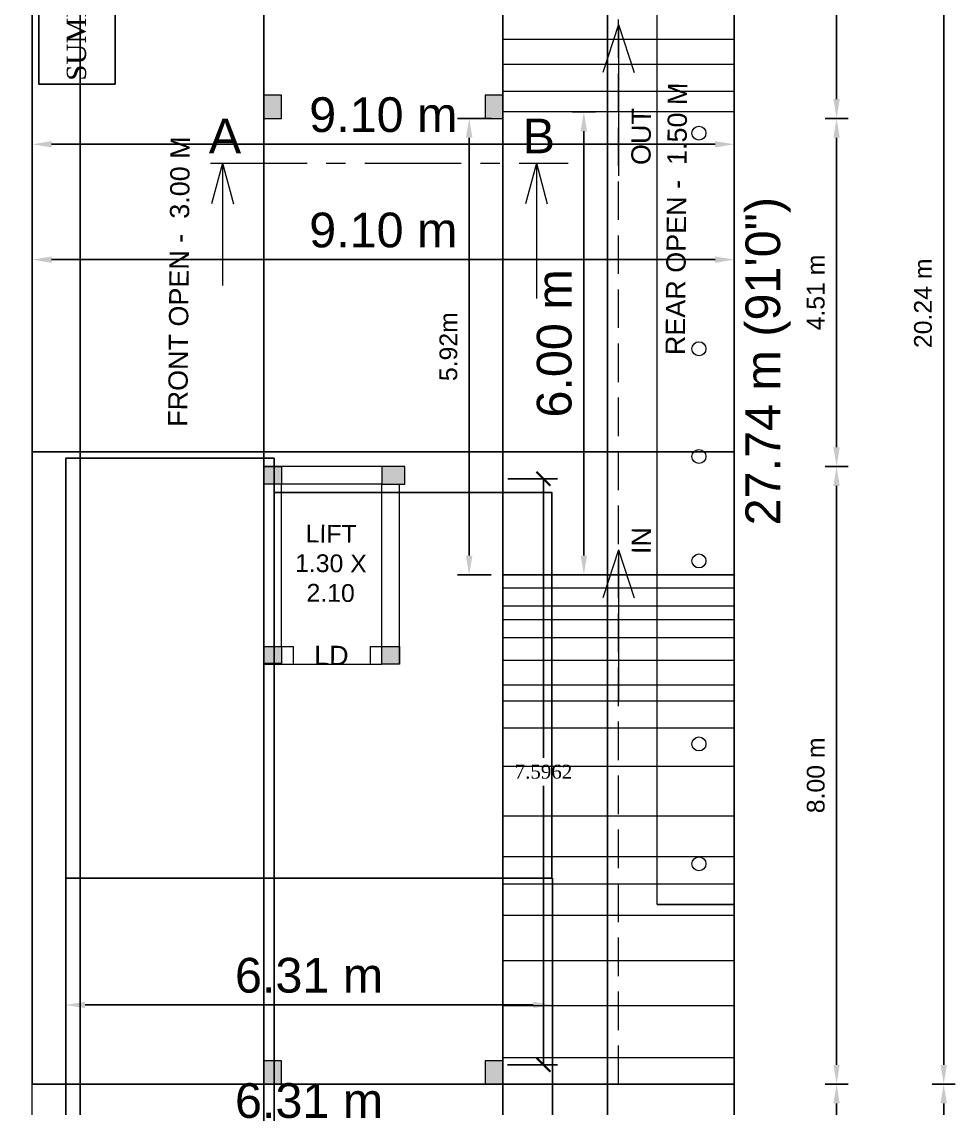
# Model space of a CAD drawing. Header units: metres. Extents: x -478 to 9074, y -2171 to 1762.
# Drawn here: x 8987.9 to 9000, y 51.4 to 65.48 of the extents above; entities that cross this region are included whole.
import ezdxf

# ---------------------------------------------------------------- set-up
doc = ezdxf.new("R2010")
doc.units = ezdxf.units.M
doc.header["$MEASUREMENT"] = 0
doc.linetypes.add('CABLIN', pattern=[0.35, 0.25, -0.1])
doc.linetypes.add('CENTER', pattern=[2, 1.25, -0.25, 0.25, -0.25])
for name, color, linetype in [('BLK_1_BASEMENT_-1_BLDG_FOOTPRINT', 1, 'Continuous'), ('BLK_1_FLR_-1_EXIT_WIDTH_DOOR', 7, 'Continuous'), ('BLK_1_LVL_-1_BSMNT_FRONT_SETBACK', 7, 'Continuous'), ('BLK_1_LVL_-1_BSMNT_REAR_SETBACK', 11, 'Continuous'), ('BLK_1_LVL_-1_BSMNT_SIDE_SETBACK2', 102, 'Continuous'), ('PER_AISLE_WIDTH', 7, 'Continuous'), ('PLOT_BOUNDARY', 70, 'Continuous'), ('RWH', 4, 'Continuous'), ('UG_SUMP', 194, 'Continuous')]:
    doc.layers.add(name, color=color, linetype=linetype)
for name, color, linetype, plot in [('BLK_1_FLR_-1_BLT_UP_AREA', 1, 'Continuous', False), ('BLK_1_FLR_-1_BLT_UP_AREA_DEDUCT', 1, 'Continuous', False), ('DA_PARKING', 1, 'Continuous', False), ('PARKING_SLOT', 30, 'Continuous', False)]:
    doc.layers.add(name, color=color, linetype=linetype, plot=plot)
for name, color, linetype, lineweight in [('BLK_1_FLR_-1_VEHICLE_RAMP_1', 1, 'Continuous', 0), ('BLK_1_FLR_-1_VEHICLE_RAMP_2', 1, 'Continuous', 0), ('DIST_EXIT', 7, 'Continuous', 0), ('DRIVE_WAY', 7, 'Continuous', 0)]:
    doc.layers.add(name, color=color, linetype=linetype, lineweight=lineweight)
doc.styles.add('S', font='swiss.ttf')
doc.styles.get("Standard").update_dxf_attribs({"font": 'times.ttf'})
doc.dimstyles.new('METRIC', dxfattribs={"dimtxt": 0.45, "dimasz": 0.25, "dimexe": 0.15, "dimexo": 0.15, "dimgap": 0.15, "dimtad": 1, "dimzin": 0, "dimdsep": 46, "dimtxsty": 'S', "dimcen": 0, "dimclrd": 1, "dimclre": 1, "dimclrt": 5, "dimadec": 0, "dimazin": 2, "dimtfac": 1, "dimtix": 1, "dimtofl": 0, "dimtmove": 1, "dimatfit": 0, "dimfxl": 0, "dimtolj": 1, "dimtzin": 0, "dimarcsym": 0})
doc.dimstyles.new('STANDARD$0', dxfattribs={"dimscale": 0, "dimtxt": 9, "dimasz": 2, "dimexe": 2, "dimexo": 1, "dimgap": 0.5, "dimtad": 1, "dimdec": 1, "dimzin": 0, "dimdsep": 46, "dimlunit": 4, "dimtxsty": 'Standard', "dimblk1": 'ARCHTICK', "dimblk2": 'ARCHTICK', "dimsah": 1, "dimcen": 0, "dimdle": 1.5, "dimclrd": 1, "dimclre": 1, "dimclrt": 4, "dimadec": 0, "dimazin": 0, "dimtfac": 0.3, "dimtdec": 1, "dimtix": 1, "dimtmove": 0, "dimatfit": 3, "dimldrblk": 'ARCHTICK', "dimfxl": 0, "dimfrac": 2, "dimtolj": 1, "dimtzin": 0, "dimarcsym": 0})

# ---------------------------------------------------------------- blocks, each defined once
blk = doc.blocks.new('*D123')
at = {"color": 0, "lineweight": -2}
for p, q in [((8995.038, 64.311), (8995.339, 64.311)), ((8995.189, 58.561), (8995.189, 64.061)), ((8995.038, 58.311), (8995.339, 58.311))]:
    blk.add_line(p, q, dxfattribs=at)
at = {"color": 0}
for points in [[(8995.147, 64.061), (8995.23, 64.061), (8995.189, 64.311)], [(8995.147, 58.561), (8995.23, 58.561), (8995.189, 58.311)]]:
    blk.add_solid(points, dxfattribs=at)
at = {"layer": 'Defpoints', "color": 0}
for p in [(8994.888, 64.311), (8995.189, 64.311), (8994.888, 58.311)]:
    blk.add_point(p, dxfattribs=at)
at = {"color": 7, "lineweight": 20, "insert": (8994.807, 61.311), "char_height": 0.45, "attachment_point": 5, "rotation": 90, "style": 'S'}
blk.add_mtext('\\A1;6.00 m', dxfattribs=at)
blk = doc.blocks.new('*D137')
at = {"lineweight": -2}
for p, q in [((8988.039, 43.49), (8988.039, 43.19)), ((8991.039, 43.49), (8991.039, 43.19)), ((8990.789, 43.34), (8988.289, 43.34))]:
    blk.add_line(p, q, dxfattribs=at)
for points in [[(8988.289, 43.382), (8988.289, 43.298), (8988.039, 43.34)], [(8990.789, 43.382), (8990.789, 43.298), (8991.039, 43.34)]]:
    blk.add_solid(points)
at = {"layer": 'Defpoints', "color": 0}
for p in [(8988.039, 52.159), (8991.039, 52.159), (8988.039, 43.34)]:
    blk.add_point(p, dxfattribs=at)
at = {"color": 0, "insert": (8989.539, 43.608), "char_height": 0.23, "attachment_point": 5, "style": 'S'}
blk.add_mtext('\\A1;3.00 m', dxfattribs=at)
blk = doc.blocks.new('*D138')
at = {"lineweight": -2}
for p, q in [((8991.039, 43.49), (8991.039, 43.19)), ((8994.139, 43.49), (8994.139, 43.19)), ((8991.289, 43.34), (8993.889, 43.34))]:
    blk.add_line(p, q, dxfattribs=at)
for points in [[(8991.289, 43.382), (8991.289, 43.298), (8991.039, 43.34)], [(8993.889, 43.382), (8993.889, 43.298), (8994.139, 43.34)]]:
    blk.add_solid(points)
at = {"layer": 'Defpoints', "color": 0}
for p in [(8991.039, 52.159), (8994.139, 52.159), (8994.139, 43.34)]:
    blk.add_point(p, dxfattribs=at)
at = {"color": 0, "insert": (8992.589, 43.608), "char_height": 0.23, "attachment_point": 5, "style": 'S'}
blk.add_mtext('\\A1;3.10 m', dxfattribs=at)
blk = doc.blocks.new('*D139')
at = {"lineweight": -2}
for p, q in [((8994.139, 43.49), (8994.139, 43.19)), ((8997.139, 43.49), (8997.139, 43.19)), ((8994.389, 43.34), (8996.889, 43.34))]:
    blk.add_line(p, q, dxfattribs=at)
for points in [[(8994.389, 43.382), (8994.389, 43.298), (8994.139, 43.34)], [(8996.889, 43.382), (8996.889, 43.298), (8997.139, 43.34)]]:
    blk.add_solid(points)
at = {"layer": 'Defpoints', "color": 0}
for p in [(8994.139, 52.159), (8997.139, 52.159), (8997.139, 43.34)]:
    blk.add_point(p, dxfattribs=at)
at = {"color": 0, "insert": (8995.639, 43.608), "char_height": 0.23, "attachment_point": 5, "style": 'S'}
blk.add_mtext('\\A1;3.00 m', dxfattribs=at)
blk = doc.blocks.new('*D140')
at = {"lineweight": -2}
for p, q in [((8984.187, 51.711), (8983.887, 51.711)), ((8984.037, 47.461), (8984.037, 51.461)), ((8984.187, 47.211), (8983.887, 47.211))]:
    blk.add_line(p, q, dxfattribs=at)
for points in [[(8983.996, 51.461), (8984.079, 51.461), (8984.037, 51.711)], [(8983.996, 47.461), (8984.079, 47.461), (8984.037, 47.211)]]:
    blk.add_solid(points)
at = {"layer": 'Defpoints', "color": 0}
for p in [(8984.037, 51.711), (8991.797, 51.711), (8991.797, 47.211)]:
    blk.add_point(p, dxfattribs=at)
at = {"color": 0, "insert": (8983.769, 49.461), "char_height": 0.23, "attachment_point": 5, "rotation": 90, "style": 'S'}
blk.add_mtext('\\A1;4.50 m', dxfattribs=at)
blk = doc.blocks.new('*D141')
at = {"lineweight": -2}
for p, q in [((8984.187, 57.155), (8983.887, 57.155)), ((8984.037, 51.961), (8984.037, 56.905)), ((8984.187, 51.711), (8983.887, 51.711))]:
    blk.add_line(p, q, dxfattribs=at)
for points in [[(8983.996, 56.905), (8984.079, 56.905), (8984.037, 57.155)], [(8983.996, 51.961), (8984.079, 51.961), (8984.037, 51.711)]]:
    blk.add_solid(points)
at = {"layer": 'Defpoints', "color": 0}
for p in [(8984.037, 57.155), (8991.797, 57.155), (8991.797, 51.711)]:
    blk.add_point(p, dxfattribs=at)
at = {"color": 0, "insert": (8983.769, 54.433), "char_height": 0.23, "attachment_point": 5, "rotation": 90, "style": 'S'}
blk.add_mtext('\\A1;5.44 m', dxfattribs=at)
blk = doc.blocks.new('*D142')
at = {"lineweight": -2}
for p, q in [((8984.037, 57.635), (8984.037, 57.885)), ((8984.187, 57.385), (8983.887, 57.385)), ((8984.187, 57.155), (8983.887, 57.155)), ((8984.037, 56.905), (8984.037, 56.655))]:
    blk.add_line(p, q, dxfattribs=at)
for points in [[(8983.996, 57.635), (8984.079, 57.635), (8984.037, 57.385)], [(8983.996, 56.905), (8984.079, 56.905), (8984.037, 57.155)]]:
    blk.add_solid(points)
at = {"layer": 'Defpoints', "color": 0}
for p in [(8984.037, 57.385), (8991.374, 57.385), (8991.797, 57.155)]:
    blk.add_point(p, dxfattribs=at)
at = {"color": 0, "insert": (8984.398, 57.27), "char_height": 0.23, "attachment_point": 5, "rotation": 90, "style": 'S'}
blk.add_mtext('\\A1;0.23 m', dxfattribs=at)
blk = doc.blocks.new('*D143')
at = {"lineweight": -2}
for p, q in [((8984.187, 59.485), (8983.887, 59.485)), ((8984.037, 57.635), (8984.037, 59.235)), ((8984.187, 57.385), (8983.887, 57.385))]:
    blk.add_line(p, q, dxfattribs=at)
for points in [[(8983.996, 59.235), (8984.079, 59.235), (8984.037, 59.485)], [(8983.996, 57.635), (8984.079, 57.635), (8984.037, 57.385)]]:
    blk.add_solid(points)
at = {"layer": 'Defpoints', "color": 0}
for p in [(8984.037, 59.485), (8991.797, 59.485), (8991.374, 57.385)]:
    blk.add_point(p, dxfattribs=at)
at = {"color": 0, "insert": (8983.769, 58.435), "char_height": 0.23, "attachment_point": 5, "rotation": 90, "style": 'S'}
blk.add_mtext('\\A1;2.10 m', dxfattribs=at)
blk = doc.blocks.new('*D144')
at = {"lineweight": -2}
for p, q in [((8984.037, 59.965), (8984.037, 60.215)), ((8984.187, 59.715), (8983.887, 59.715)), ((8984.187, 59.485), (8983.887, 59.485)), ((8984.037, 59.235), (8984.037, 58.985))]:
    blk.add_line(p, q, dxfattribs=at)
for points in [[(8983.996, 59.965), (8984.079, 59.965), (8984.037, 59.715)], [(8983.996, 59.235), (8984.079, 59.235), (8984.037, 59.485)]]:
    blk.add_solid(points)
at = {"layer": 'Defpoints', "color": 0}
for p in [(8984.037, 59.715), (8991.797, 59.715), (8991.797, 59.485)]:
    blk.add_point(p, dxfattribs=at)
at = {"color": 0, "insert": (8984.398, 59.6), "char_height": 0.23, "attachment_point": 5, "rotation": 90, "style": 'S'}
blk.add_mtext('\\A1;0.23 m', dxfattribs=at)
blk = doc.blocks.new('*D145')
at = {"lineweight": -2}
for p, q in [((8984.187, 64.227), (8983.887, 64.227)), ((8984.037, 59.965), (8984.037, 63.977)), ((8984.187, 59.715), (8983.887, 59.715))]:
    blk.add_line(p, q, dxfattribs=at)
for points in [[(8983.996, 63.977), (8984.079, 63.977), (8984.037, 64.227)], [(8983.996, 59.965), (8984.079, 59.965), (8984.037, 59.715)]]:
    blk.add_solid(points)
at = {"layer": 'Defpoints', "color": 0}
for p in [(8984.037, 64.227), (8991.797, 64.227), (8991.797, 59.715)]:
    blk.add_point(p, dxfattribs=at)
at = {"color": 0, "insert": (8983.769, 61.971), "char_height": 0.23, "attachment_point": 5, "rotation": 90, "style": 'S'}
blk.add_mtext('\\A1;4.51 m', dxfattribs=at)
blk = doc.blocks.new('*D146')
at = {"lineweight": -2}
for p, q in [((8984.187, 71.951), (8983.887, 71.951)), ((8984.037, 64.477), (8984.037, 71.701)), ((8984.187, 64.227), (8983.887, 64.227))]:
    blk.add_line(p, q, dxfattribs=at)
for points in [[(8983.996, 71.701), (8984.079, 71.701), (8984.037, 71.951)], [(8983.996, 64.477), (8984.079, 64.477), (8984.037, 64.227)]]:
    blk.add_solid(points)
at = {"layer": 'Defpoints', "color": 0}
for p in [(8984.037, 71.951), (8991.567, 71.951), (8991.797, 64.227)]:
    blk.add_point(p, dxfattribs=at)
at = {"color": 0, "insert": (8983.772, 68.089), "char_height": 0.23, "attachment_point": 5, "rotation": 90, "style": 'S'}
blk.add_mtext('\\A1;7.72 m', dxfattribs=at)
blk = doc.blocks.new('*D151')
at = {"lineweight": -2}
for p, q in [((8981.881, 51.711), (8981.581, 51.711)), ((8981.731, 47.461), (8981.731, 51.461)), ((8981.881, 47.211), (8981.581, 47.211))]:
    blk.add_line(p, q, dxfattribs=at)
for points in [[(8981.689, 51.461), (8981.773, 51.461), (8981.731, 51.711)], [(8981.689, 47.461), (8981.773, 47.461), (8981.731, 47.211)]]:
    blk.add_solid(points)
at = {"layer": 'Defpoints', "color": 0}
for p in [(8981.731, 51.711), (8991.976, 51.711), (8991.976, 47.211)]:
    blk.add_point(p, dxfattribs=at)
at = {"color": 0, "insert": (8981.463, 49.461), "char_height": 0.23, "attachment_point": 5, "rotation": 90, "style": 'S'}
blk.add_mtext('\\A1;4.50 m', dxfattribs=at)
blk = doc.blocks.new('*D152')
at = {"lineweight": -2}
for p, q in [((8981.881, 71.951), (8981.581, 71.951)), ((8981.731, 51.961), (8981.731, 71.701)), ((8981.881, 51.711), (8981.581, 51.711))]:
    blk.add_line(p, q, dxfattribs=at)
for points in [[(8981.689, 71.701), (8981.773, 71.701), (8981.731, 71.951)], [(8981.689, 51.961), (8981.773, 51.961), (8981.731, 51.711)]]:
    blk.add_solid(points)
at = {"layer": 'Defpoints', "color": 0}
for p in [(8981.731, 71.951), (8991.797, 71.951), (8991.976, 51.711)]:
    blk.add_point(p, dxfattribs=at)
at = {"color": 0, "insert": (8981.463, 61.831), "char_height": 0.23, "attachment_point": 5, "rotation": 90, "style": 'S'}
blk.add_mtext('\\A1;20.24 m', dxfattribs=at)
blk = doc.blocks.new('*D161')
at = {"lineweight": -2}
for p, q in [((8998.315, 71.951), (8998.615, 71.951)), ((8998.465, 71.701), (8998.465, 64.477)), ((8998.315, 64.227), (8998.615, 64.227))]:
    blk.add_line(p, q, dxfattribs=at)
for points in [[(8998.423, 71.701), (8998.506, 71.701), (8998.465, 71.951)], [(8998.423, 64.477), (8998.506, 64.477), (8998.465, 64.227)]]:
    blk.add_solid(points)
at = {"layer": 'Defpoints', "color": 0}
for p in [(8993.636, 71.951), (8993.668, 64.227), (8998.465, 64.227)]:
    blk.add_point(p, dxfattribs=at)
at = {"color": 0, "insert": (8998.199, 68.089), "char_height": 0.23, "attachment_point": 5, "rotation": 90, "style": 'S'}
blk.add_mtext('\\A1;7.72 m', dxfattribs=at)
blk = doc.blocks.new('*D162')
at = {"lineweight": -2}
for p, q in [((8998.315, 64.227), (8998.615, 64.227)), ((8998.465, 63.977), (8998.465, 59.965)), ((8998.315, 59.715), (8998.615, 59.715))]:
    blk.add_line(p, q, dxfattribs=at)
for points in [[(8998.423, 63.977), (8998.506, 63.977), (8998.465, 64.227)], [(8998.423, 59.965), (8998.506, 59.965), (8998.465, 59.715)]]:
    blk.add_solid(points)
at = {"layer": 'Defpoints', "color": 0}
for p in [(8993.668, 64.227), (8992.036, 59.715), (8998.465, 59.715)]:
    blk.add_point(p, dxfattribs=at)
at = {"color": 0, "insert": (8998.196, 61.971), "char_height": 0.23, "attachment_point": 5, "rotation": 90, "style": 'S'}
blk.add_mtext('\\A1;4.51 m', dxfattribs=at)
blk = doc.blocks.new('*D163')
at = {"lineweight": -2}
for p, q in [((8998.315, 59.715), (8998.615, 59.715)), ((8998.465, 59.465), (8998.465, 51.961)), ((8998.315, 51.711), (8998.615, 51.711))]:
    blk.add_line(p, q, dxfattribs=at)
for points in [[(8998.423, 59.465), (8998.506, 59.465), (8998.465, 59.715)], [(8998.423, 51.961), (8998.506, 51.961), (8998.465, 51.711)]]:
    blk.add_solid(points)
at = {"layer": 'Defpoints', "color": 0}
for p in [(8992.036, 59.715), (8993.668, 51.711), (8998.465, 51.711)]:
    blk.add_point(p, dxfattribs=at)
at = {"color": 0, "insert": (8998.196, 55.713), "char_height": 0.23, "attachment_point": 5, "rotation": 90, "style": 'S'}
blk.add_mtext('\\A1;8.00 m', dxfattribs=at)
blk = doc.blocks.new('*D164')
at = {"lineweight": -2}
for p, q in [((8998.315, 51.711), (8998.615, 51.711)), ((8998.465, 51.461), (8998.465, 47.461)), ((8998.315, 47.211), (8998.615, 47.211))]:
    blk.add_line(p, q, dxfattribs=at)
for points in [[(8998.423, 51.461), (8998.506, 51.461), (8998.465, 51.711)], [(8998.423, 47.461), (8998.506, 47.461), (8998.465, 47.211)]]:
    blk.add_solid(points)
at = {"layer": 'Defpoints', "color": 0}
for p in [(8993.668, 51.711), (8993.494, 47.211), (8998.465, 47.211)]:
    blk.add_point(p, dxfattribs=at)
at = {"color": 0, "insert": (8998.196, 49.461), "char_height": 0.23, "attachment_point": 5, "rotation": 90, "style": 'S'}
blk.add_mtext('\\A1;4.50 m', dxfattribs=at)
blk = doc.blocks.new('*D165')
at = {"lineweight": -2}
for p, q in [((8999.704, 51.711), (9000.004, 51.711)), ((8999.854, 47.461), (8999.854, 51.461)), ((8999.704, 47.211), (9000.004, 47.211))]:
    blk.add_line(p, q, dxfattribs=at)
for points in [[(8999.812, 51.461), (8999.895, 51.461), (8999.854, 51.711)], [(8999.812, 47.461), (8999.895, 47.461), (8999.854, 47.211)]]:
    blk.add_solid(points)
at = {"layer": 'Defpoints', "color": 0}
for p in [(8993.206, 51.711), (8999.854, 51.711), (8993.206, 47.211)]:
    blk.add_point(p, dxfattribs=at)
at = {"color": 0, "insert": (8999.586, 49.461), "char_height": 0.23, "attachment_point": 5, "rotation": 90, "style": 'S'}
blk.add_mtext('\\A1;4.50 m', dxfattribs=at)
blk = doc.blocks.new('*D166')
at = {"lineweight": -2}
for p, q in [((8999.704, 71.951), (9000.004, 71.951)), ((8999.854, 51.961), (8999.854, 71.701)), ((8999.704, 51.711), (9000.004, 51.711))]:
    blk.add_line(p, q, dxfattribs=at)
for points in [[(8999.812, 71.701), (8999.895, 71.701), (8999.854, 71.951)], [(8999.812, 51.961), (8999.895, 51.961), (8999.854, 51.711)]]:
    blk.add_solid(points)
at = {"layer": 'Defpoints', "color": 0}
for p in [(8993.783, 71.951), (8999.854, 71.951), (8993.206, 51.711)]:
    blk.add_point(p, dxfattribs=at)
at = {"color": 0, "insert": (8999.586, 61.831), "char_height": 0.23, "attachment_point": 5, "rotation": 90, "style": 'S'}
blk.add_mtext('\\A1;20.24 m', dxfattribs=at)
blk = doc.blocks.new('*D1472')
at = {"layer": 'BLK_1_FLR_-1_EXIT_WIDTH_DOOR', "color": 0, "lineweight": -2}
for p, q in [((8993.989, 64.227), (8993.552, 64.227)), ((8993.702, 58.561), (8993.702, 63.977)), ((8993.989, 58.311), (8993.552, 58.311))]:
    blk.add_line(p, q, dxfattribs=at)
at = {"layer": 'BLK_1_FLR_-1_EXIT_WIDTH_DOOR', "color": 0}
for points in [[(8993.66, 63.977), (8993.744, 63.977), (8993.702, 64.227)], [(8993.66, 58.561), (8993.744, 58.561), (8993.702, 58.311)]]:
    blk.add_solid(points, dxfattribs=at)
at = {"layer": 'Defpoints', "color": 0}
for p in [(8993.702, 64.227), (8994.139, 64.227), (8994.139, 58.311)]:
    blk.add_point(p, dxfattribs=at)
at = {"layer": 'BLK_1_FLR_-1_EXIT_WIDTH_DOOR', "color": 7, "insert": (8993.434, 61.269), "char_height": 0.23, "attachment_point": 5, "rotation": 90, "style": 'S'}
blk.add_mtext('\\A1;5.92m', dxfattribs=at)
blk = doc.blocks.new('_ArchTick')
at = {"color": 0, "linetype": 'ByBlock', "const_width": 0.15}
blk.add_lwpolyline([(-0.5, -0.5), (0.5, 0.5)], dxfattribs=at)
blk = doc.blocks.new('*D2025')
at = {"layer": 'Defpoints', "color": 0}
for p in [(8994.139, 59.557), (8994.139, 51.961), (8994.665, 51.961)]:
    blk.add_point(p, dxfattribs=at)
at = {"layer": 'DIST_EXIT', "color": 0, "lineweight": -2}
for p, q in [((8994.202, 59.557), (8994.845, 59.557)), ((8994.665, 59.557), (8994.665, 55.94)), ((8994.665, 51.961), (8994.665, 55.577)), ((8994.201, 51.961), (8994.845, 51.961))]:
    blk.add_line(p, q, dxfattribs=at)
at = {"layer": 'DIST_EXIT', "color": 0, "lineweight": -2, "xscale": 0.18, "yscale": 0.18, "zscale": 0.18}
for p, rotation in [((8994.665, 59.557), 90), ((8994.665, 51.961), 270)]:
    blk.add_blockref('_ArchTick', p, dxfattribs=dict(at, rotation=rotation))
at = {"layer": 'DIST_EXIT', "color": 0, "insert": (8994.665, 55.759), "char_height": 0.18, "attachment_point": 5}
blk.add_mtext('\\A1;7.5962', dxfattribs=at)
blk = doc.blocks.new('*D2048')
at = {"layer": 'Defpoints', "color": 0}
for p in [(8988.039, 63.881), (8997.139, 63.892), (8997.139, 63.881)]:
    blk.add_point(p, dxfattribs=at)
at = {"layer": 'DRIVE_WAY', "color": 1, "lineweight": -2}
for p, q in [((8988.039, 63.892), (8988.039, 64.042)), ((8997.139, 63.892), (8997.139, 64.042)), ((8988.289, 63.892), (8996.889, 63.892))]:
    blk.add_line(p, q, dxfattribs=at)
at = {"layer": 'DRIVE_WAY', "color": 1}
for points in [[(8988.289, 63.934), (8988.289, 63.85), (8988.039, 63.892)], [(8996.889, 63.934), (8996.889, 63.85), (8997.139, 63.892)]]:
    blk.add_solid(points, dxfattribs=at)
at = {"layer": 'DRIVE_WAY', "color": 5, "insert": (8992.589, 64.273), "char_height": 0.45, "attachment_point": 5, "style": 'S'}
blk.add_mtext('\\A1;9.10 m', dxfattribs=at)
blk = doc.blocks.new('*D2050')
at = {"layer": 'Defpoints', "color": 0}
for p in [(8988.039, 62.385), (8997.139, 62.397), (8997.139, 62.397)]:
    blk.add_point(p, dxfattribs=at)
at = {"layer": 'PER_AISLE_WIDTH', "color": 1, "lineweight": -2}
for p, q in [((8988.039, 62.397), (8988.039, 62.547)), ((8997.139, 62.397), (8997.139, 62.547)), ((8988.289, 62.397), (8996.889, 62.397))]:
    blk.add_line(p, q, dxfattribs=at)
at = {"layer": 'PER_AISLE_WIDTH', "color": 1}
for points in [[(8988.289, 62.438), (8988.289, 62.355), (8988.039, 62.397)], [(8996.889, 62.438), (8996.889, 62.355), (8997.139, 62.397)]]:
    blk.add_solid(points, dxfattribs=at)
at = {"layer": 'PER_AISLE_WIDTH', "color": 5, "insert": (8992.589, 62.778), "char_height": 0.45, "attachment_point": 5, "style": 'S'}
blk.add_mtext('\\A1;9.10 m', dxfattribs=at)
blk = doc.blocks.new('*D2055')
at = {"layer": 'Defpoints', "color": 0}
for p in [(8988.472, 52.917), (8994.782, 52.917), (8994.782, 52.737)]:
    blk.add_point(p, dxfattribs=at)
at = {"layer": 'DRIVE_WAY', "color": 1, "lineweight": -2}
for p, q in [((8988.472, 52.767), (8988.472, 52.587)), ((8988.722, 52.737), (8994.532, 52.737)), ((8994.782, 52.767), (8994.782, 52.587))]:
    blk.add_line(p, q, dxfattribs=at)
at = {"layer": 'DRIVE_WAY', "color": 1}
for points in [[(8988.722, 52.779), (8988.722, 52.696), (8988.472, 52.737)], [(8994.532, 52.779), (8994.532, 52.696), (8994.782, 52.737)]]:
    blk.add_solid(points, dxfattribs=at)
at = {"layer": 'DRIVE_WAY', "color": 5, "insert": (8991.627, 53.119), "char_height": 0.45, "attachment_point": 5, "style": 'S'}
blk.add_mtext('\\A1;6.31 m', dxfattribs=at)
blk = doc.blocks.new('*D2056')
at = {"layer": 'Defpoints', "color": 0}
for p in [(8988.472, 51.179), (8994.782, 51.179), (8994.782, 51.113)]:
    blk.add_point(p, dxfattribs=at)
at = {"layer": 'PER_AISLE_WIDTH', "color": 1, "lineweight": -2}
for p, q in [((8988.472, 51.113), (8988.472, 50.963)), ((8988.722, 51.113), (8994.532, 51.113)), ((8994.782, 51.113), (8994.782, 50.963))]:
    blk.add_line(p, q, dxfattribs=at)
at = {"layer": 'PER_AISLE_WIDTH', "color": 1}
for points in [[(8988.722, 51.155), (8988.722, 51.072), (8988.472, 51.113)], [(8994.532, 51.155), (8994.532, 51.072), (8994.782, 51.113)]]:
    blk.add_solid(points, dxfattribs=at)
at = {"layer": 'PER_AISLE_WIDTH', "color": 5, "insert": (8991.627, 51.495), "char_height": 0.45, "attachment_point": 5, "style": 'S'}
blk.add_mtext('\\A1;6.31 m', dxfattribs=at)

msp = doc.modelspace()

# ---------------------------------------------------------------- hatches: boundary and pattern name
at = {"lineweight": 20}
h = msp.add_hatch(color=256, dxfattribs=at)
h.dxf.hatch_style = 1
h.paths.add_polyline_path([(8991.03888, 64.22739), (8991.26888, 64.22739), (8991.26888, 64.52739), (8991.03888, 64.52739)])
h = msp.add_hatch(color=256, dxfattribs=at)
h.dxf.hatch_style = 1
h.paths.add_polyline_path([(8993.90888, 64.22739), (8994.13888, 64.22739), (8994.13888, 64.52739), (8993.90888, 64.52739)])
h = msp.add_hatch(color=256, dxfattribs=at)
h.dxf.hatch_style = 1
h.paths.add_polyline_path([(8991.26888, 59.48481), (8991.26888, 59.71481), (8991.03888, 59.71481), (8991.03888, 59.48481)])
h = msp.add_hatch(color=256, dxfattribs=at)
h.dxf.hatch_style = 1
h.paths.add_polyline_path([(8992.56888, 59.71481), (8992.56888, 59.48481), (8992.86888, 59.48481), (8992.86888, 59.71481)])
h = msp.add_hatch(color=256, dxfattribs=at)
h.dxf.hatch_style = 1
h.paths.add_polyline_path([(8991.26888, 57.15481), (8991.26888, 57.38481), (8991.03888, 57.38481), (8991.03888, 57.15481)])
h = msp.add_hatch(color=256, dxfattribs=at)
h.dxf.hatch_style = 1
h.paths.add_polyline_path([(8992.79888, 57.15481), (8992.79888, 57.38481), (8992.56888, 57.38481), (8992.56888, 57.15481)])
h = msp.add_hatch(color=256, dxfattribs=at)
h.dxf.hatch_style = 1
h.paths.add_polyline_path([(8991.03888, 51.71098), (8991.26888, 51.71098), (8991.26888, 52.01098), (8991.03888, 52.01098)])
h = msp.add_hatch(color=256, dxfattribs=at)
h.dxf.hatch_style = 1
h.paths.add_polyline_path([(8991.03888, 51.71098), (8991.26888, 51.71098), (8991.26888, 52.01098), (8991.03888, 52.01098)])
h = msp.add_hatch(color=256, dxfattribs=at)
h.dxf.hatch_style = 1
h.paths.add_polyline_path([(8993.90888, 51.71098), (8994.13888, 51.71098), (8994.13888, 52.01098), (8993.90888, 52.01098)])
h = msp.add_hatch(color=256, dxfattribs=at)
h.dxf.hatch_style = 1
h.paths.add_polyline_path([(8993.90888, 51.71098), (8994.13888, 51.71098), (8994.13888, 52.01098), (8993.90888, 52.01098)])

# ---------------------------------------------------------------- linework, layer by layer
for p, q in [((8988.03888, 48.71098), (8988.03888, 74.95098)), ((8997.13888, 47.21098), (8997.13888, 74.95098)), ((8994.13888, 47.21098), (8994.13888, 71.95098)), ((8995.63888, 65.44622), (8995.4369, 64.82326)), ((8995.63888, 65.44622), (8995.63888, 63.48479)), ((8995.63888, 65.44622), (8995.84086, 64.82326)), ((8997.13888, 65.25029), (8994.13888, 65.25029)), ((8997.13888, 64.92741), (8994.13888, 64.92741)), ((8997.13888, 64.57518), (8994.13888, 64.57518)), ((8997.13888, 64.31098), (8994.13888, 64.31098)), ((8990.50488, 63.64859), (8990.36316, 63.12139)), ((8990.50488, 63.64859), (8990.50488, 62.05959)), ((8990.50488, 63.64859), (8990.64661, 63.12139)), ((8994.57332, 63.64859), (8994.4316, 63.12139)), ((8994.57332, 63.64859), (8994.57332, 61.89286)), ((8994.57332, 63.64859), (8994.71504, 63.12139)), ((8992.56888, 59.71481), (8991.03888, 59.71481)), ((8991.03888, 57.15481), (8991.03888, 59.48481)), ((8992.56888, 59.48481), (8991.03888, 59.48481)), ((8991.26888, 57.38481), (8991.26888, 59.48481)), ((8992.56888, 57.38481), (8992.56888, 59.48481)), ((8992.79888, 57.15481), (8992.79888, 59.48481)), ((8995.63888, 58.63684), (8995.4369, 58.01388)), ((8995.63888, 58.63684), (8995.63888, 56.67541)), ((8995.63888, 58.63684), (8995.84086, 58.01388)), ((8997.13888, 58.31098), (8994.13888, 58.31098)), ((8997.13888, 58.13885), (8994.13888, 58.13885)), ((8997.13888, 57.90469), (8994.13888, 57.90469)), ((8997.13888, 57.72911), (8994.13888, 57.72911)), ((8997.13888, 57.49495), (8994.13888, 57.49495)), ((8991.26888, 57.38481), (8991.41888, 57.38481)), ((8991.41888, 57.38481), (8991.41888, 57.15481)), ((8992.41888, 57.38481), (8992.56888, 57.38481)), ((8992.41888, 57.38481), (8992.41888, 57.15481)), ((8997.13888, 57.20226), (8994.13888, 57.20226)), ((8991.26888, 57.16098), (8991.03888, 57.16098)), ((8991.03888, 57.15481), (8992.56888, 57.15481)), ((8997.13888, 56.88034), (8994.13888, 56.88034)), ((8997.13888, 56.67541), (8994.13888, 56.67541)), ((8997.13888, 56.3242), (8994.13888, 56.3242)), ((8997.13888, 55.82664), (8994.13888, 55.82664)), ((8997.13888, 55.18274), (8994.13888, 55.18274)), ((8997.13888, 54.6559), (8994.13888, 54.6559)), ((8997.13888, 54.30468), (8994.13888, 54.30468)), ((8996.13888, 54.03931), (8997.13888, 54.03931)), ((8997.13888, 53.89495), (8994.13888, 53.89495)), ((8997.13888, 53.30957), (8994.13888, 53.30957)), ((8997.13888, 52.7242), (8994.13888, 52.7242)), ((8997.13888, 52.05101), (8994.13888, 52.05101))]:
    msp.add_line(p, q, dxfattribs=at)
at = {"linetype": 'CABLIN', "lineweight": 20, "ltscale": 2}
for p, q in [((8991.03888, 51.71098), (8991.03888, 73.45098)), ((8995.63888, 51.71098), (8995.63888, 73.45098)), ((8995.63888, 51.71098), (8991.03888, 51.71098))]:
    msp.add_line(p, q, dxfattribs=at)
at = {"linetype": 'CENTER', "lineweight": 20}
msp.add_line((8990.34977, 63.64859), (8994.98535, 63.64859), dxfattribs=at)
msp.add_line((8991.17247, 54.37948), (8991.17247, 50.19661))
at = {"lineweight": 20}
for points in [[(8991.03888, 64.22739), (8991.26888, 64.22739), (8991.26888, 64.52739), (8991.03888, 64.52739)], [(8993.90888, 64.22739), (8994.13888, 64.22739), (8994.13888, 64.52739), (8993.90888, 64.52739)], [(8991.26888, 59.71481), (8991.26888, 59.48481), (8991.03888, 59.48481), (8991.03888, 59.71481)], [(8992.56888, 59.71481), (8992.56888, 59.48481), (8992.86888, 59.48481), (8992.86888, 59.71481)], [(8991.26888, 57.38481), (8991.26888, 57.15481), (8991.03888, 57.15481), (8991.03888, 57.38481)], [(8992.79888, 57.38481), (8992.79888, 57.15481), (8992.56888, 57.15481), (8992.56888, 57.38481)], [(8991.03888, 51.71098), (8991.26888, 51.71098), (8991.26888, 52.01098), (8991.03888, 52.01098)], [(8991.03888, 51.71098), (8991.26888, 51.71098), (8991.26888, 52.01098), (8991.03888, 52.01098)], [(8993.90888, 51.71098), (8994.13888, 51.71098), (8994.13888, 52.01098), (8993.90888, 52.01098)], [(8993.90888, 51.71098), (8994.13888, 51.71098), (8994.13888, 52.01098), (8993.90888, 52.01098)]]:
    msp.add_lwpolyline(points, close=True, dxfattribs=at)
for centre in [(8996.68128, 64.03603), (8996.68128, 61.24209), (8996.68128, 59.84473), (8996.68128, 58.49177), (8996.68128, 56.11958), (8996.68128, 54.5654)]:
    msp.add_circle(centre, 0.09059, dxfattribs=at)
at = {"layer": 'BLK_1_BASEMENT_-1_BLDG_FOOTPRINT', "lineweight": -2}
msp.add_lwpolyline([(8991.03888, 71.95098), (8994.13888, 71.95098), (8994.13888, 68.51277), (8994.13888, 68.51277), (8994.13888, 51.71098), (8991.03888, 51.71098)], close=True, dxfattribs=at)
at = {"layer": 'BLK_1_FLR_-1_BLT_UP_AREA', "color": 20}
msp.add_lwpolyline([(8991.03888, 71.95098), (8991.03888, 74.95098), (8997.13888, 74.95098), (8997.13888, 47.21098), (8994.13888, 47.21098), (8994.13888, 51.71098), (8991.03888, 51.71098), (8991.03888, 71.95098)], dxfattribs=at)
msp.add_lwpolyline([(8991.03888, 71.95098), (8994.13888, 71.95098), (8994.13888, 68.51277), (8994.13888, 51.71098), (8991.03888, 51.71098)], close=True, dxfattribs=at)
at = {"layer": 'BLK_1_FLR_-1_BLT_UP_AREA_DEDUCT', "color": 20}
msp.add_lwpolyline([(8988.66118, 73.77181), (8994.13888, 73.77181), (8995.49426, 68.51277), (8995.49426, 50.53001), (8988.66118, 50.53001)], close=True, dxfattribs=at)
at = {"layer": 'BLK_1_FLR_-1_VEHICLE_RAMP_1'}
msp.add_lwpolyline([(8991.03888, 71.95098), (8991.03888, 74.95098), (8997.13888, 74.95098), (8997.13888, 64.31098), (8994.13888, 64.31098), (8994.13888, 71.95098), (8991.03888, 71.95098)], dxfattribs=at)
at = {"layer": 'BLK_1_FLR_-1_VEHICLE_RAMP_2'}
msp.add_lwpolyline([(8994.13888, 47.21098), (8994.13888, 58.31098), (8997.13888, 58.31098), (8997.13888, 47.21098), (8994.13888, 47.21098)], dxfattribs=at)
at = {"layer": 'BLK_1_LVL_-1_BSMNT_FRONT_SETBACK', "color": 2}
msp.add_lwpolyline([(8991.03888, 71.95098), (8988.0389, 71.95098), (8988.03888, 51.71098), (8989.53888, 51.71098), (8991.03888, 51.71098), (8991.03888, 71.95098)], close=True, dxfattribs=at)
at = {"layer": 'BLK_1_LVL_-1_BSMNT_REAR_SETBACK'}
msp.add_lwpolyline([(8994.13888, 71.95098), (8997.13888, 71.95098), (8997.13888, 51.71098), (8994.13888, 51.71098)], close=True, dxfattribs=at)
at = {"layer": 'BLK_1_LVL_-1_BSMNT_SIDE_SETBACK2'}
msp.add_lwpolyline([(8991.03888, 51.71098), (8994.13888, 51.71098), (8994.13888, 47.21098), (8991.03888, 47.21098)], close=True, dxfattribs=at)
at = {"layer": 'DA_PARKING', "linetype": 'Continuous'}
msp.add_lwpolyline([(8991.17247, 54.37948), (8994.77247, 54.37948), (8994.77247, 59.37948), (8991.17247, 59.37948)], close=True, dxfattribs=at)
at = {"layer": 'DRIVE_WAY'}
for points in [[(8988.0389, 66.21532), (8997.13888, 66.21532), (8997.13888, 59.90421), (8988.0389, 59.90421)], [(8988.47247, 54.37948), (8994.78165, 54.37948), (8994.78165, 48.34386), (8988.47247, 48.34386)]]:
    msp.add_lwpolyline(points, close=True, dxfattribs=at)
at = {"layer": 'PARKING_SLOT', "color": 30, "linetype": 'Continuous'}
msp.add_lwpolyline([(8988.47247, 59.82364), (8991.17247, 59.82364), (8991.17247, 54.37948), (8988.47247, 54.37948)], close=True, dxfattribs=at)
at = {"layer": 'PER_AISLE_WIDTH', "color": 5}
for points in [[(8988.0389, 66.21532), (8997.13888, 66.21532), (8997.13888, 59.90421), (8988.0389, 59.90421)], [(8988.47247, 54.37948), (8994.78165, 54.37948), (8994.78165, 48.34386), (8988.47247, 48.34386)]]:
    msp.add_lwpolyline(points, close=True, dxfattribs=at)
at = {"layer": 'PLOT_BOUNDARY', "color": 70, "lineweight": 20}
msp.add_lwpolyline([(8988.0389, 74.95098), (8997.13888, 74.95098), (8997.13888, 47.21098), (8989.53888, 47.21098), (8988.0389, 48.71096)], close=True, dxfattribs=at)
at = {"layer": 'RWH', "color": 4, "lineweight": 20}
msp.add_lwpolyline([(8996.13888, 74.95098), (8997.13888, 74.95098), (8997.13888, 54.03931), (8996.13888, 54.03931), (8996.13888, 74.95098)], dxfattribs=at)
at = {"layer": 'UG_SUMP'}
msp.add_lwpolyline([(8989.11199, 64.67232), (8989.11199, 67.87377), (8988.12317, 67.87377), (8988.12317, 64.67232)], close=True, dxfattribs=at)

# ---------------------------------------------------------------- texts
at = {"lineweight": 20, "attachment_point": 5, "style": 'S'}
for s, insert, char_height, width, rotation in [('\\A1;REAR OPEN -  1.50 M', (8996.39015, 62.92547), 0.25, 16.6117444, 89.487108), ('\\A1;OUT', (8995.93301, 63.99169), 0.25, 16.6117444, 89.487108), ('\\A1;FRONT OPEN -  3.00 M', (8989.94152, 62.11231), 0.25, 16.6117444, 89.487108), ('\\A1;27.74 m (91\'0")', (8997.57658, 61.08098), 0.45, 12.5066252, 90), ('\\A1;LIFT\\P1.30 X \\P2.10', (8991.90987, 58.45949), 0.23, 16.6117444, 359.487108), ('\\A1;IN', (8995.93301, 58.75578), 0.25, 16.6117444, 89.487108), ('\\A1;LD', (8991.91593, 57.26794), 0.25, 2.3291344, 359.487108)]:
    msp.add_mtext(s, dxfattribs=dict(at, insert=insert, char_height=char_height, width=width, rotation=rotation))
at = {"lineweight": 20, "char_height": 0.45, "width": 2.8208704, "attachment_point": 5, "style": 'S'}
for s, insert in [('\\A1;A', (8990.53657, 64.00016)), ('\\A1;B', (8994.60501, 64.00016))]:
    msp.add_mtext(s, dxfattribs=dict(at, insert=insert))
at = {"layer": 'UG_SUMP', "insert": (8988.63496, 67.42279), "char_height": 0.25, "attachment_point": 5, "rotation": 90}
msp.add_mtext_dynamic_manual_height_columns('SUMP_CAPACITY_L=4000LTRS', width=9.3695657, gutter_width=0.9, heights=[0], dxfattribs=at)

# ---------------------------------------------------------------- dimensions: what is measured, and where the dimension line sits
for base, p1, p2, picture, middle in [((8981.73107, 71.95098), (8991.97591, 51.71098), (8991.797, 71.95098), '*D152', (8981.46287, 61.83098)), ((8984.0372, 71.95098), (8991.797, 64.22739), (8991.567, 71.95098), '*D146', (8983.77213, 68.08919)), ((8999.85373, 71.95098), (8993.20614, 51.71098), (8993.78328, 71.95098), '*D166', (8999.58553, 61.83098)), ((8998.46451, 64.22739), (8993.63617, 71.95098), (8993.66828, 64.22739), '*D161', (8998.19943, 68.08919)), ((8984.0372, 64.22739), (8991.797, 59.71481), (8991.797, 64.22739), '*D145', (8983.769, 61.9711)), ((8998.46451, 59.71481), (8993.66828, 64.22739), (8992.03637, 59.71481), '*D162', (8998.1963, 61.9711)), ((8998.46451, 51.71098), (8992.03637, 59.71481), (8993.66828, 51.71098), '*D163', (8998.1963, 55.71289)), ((8984.0372, 59.48481), (8991.374, 57.38481), (8991.797, 59.48481), '*D143', (8983.769, 58.43481)), ((8984.0372, 57.15481), (8991.797, 51.71098), (8991.797, 57.15481), '*D141', (8983.769, 54.43289)), ((8981.73107, 51.71098), (8991.97591, 47.21098), (8991.97591, 51.71098), '*D151', (8981.46287, 49.46098)), ((8984.0372, 51.71098), (8991.79726, 47.21098), (8991.797, 51.71098), '*D140', (8983.769, 49.46098)), ((8999.85373, 51.71098), (8993.20614, 47.21098), (8993.20614, 51.71098), '*D165', (8999.58553, 49.46098)), ((8998.46451, 47.21098), (8993.66828, 51.71098), (8993.49367, 47.21098), '*D164', (8998.1963, 49.46098))]:
    dim = msp.add_linear_dim(base=base, p1=p1, p2=p2, angle=90, dimstyle='METRIC', override={"dimtxt": 0.23, "dimpost": ' m', "dimclrd": 256, "dimclre": 256, "dimclrt": 0})
    dim.commit()
    dim.dimension.update_dxf_attribs({"geometry": picture, "text_midpoint": middle})
at = {"lineweight": 20}
dim = msp.add_linear_dim(base=(8995.18868, 64.31098), p1=(8994.88771, 58.31098), p2=(8994.88771, 64.31098), angle=90, dimstyle='METRIC', override={"dimpost": ' m', "dimclrd": 0, "dimclre": 0, "dimclrt": 7, "dimfxl": 3}, dxfattribs=at)
dim.commit()
dim.dimension.update_dxf_attribs({"geometry": '*D123', "text_midpoint": (8994.80742, 61.31098)})
for base, p1, p2, picture, middle in [((8984.0372, 59.71481), (8991.797, 59.48481), (8991.797, 59.71481), '*D144', (8984.39767, 59.59981)), ((8984.0372, 57.38481), (8991.797, 57.15481), (8991.374, 57.38481), '*D142', (8984.39767, 57.26981))]:
    dim = msp.add_linear_dim(base=base, p1=p1, p2=p2, angle=90, dimstyle='METRIC', override={"dimtxt": 0.23, "dimpost": ' m', "dimclrd": 256, "dimclre": 256, "dimclrt": 0, "dimtmove": 2})
    dim.commit()
    dim.dimension.update_dxf_attribs({"geometry": picture, "text_midpoint": middle, "dimtype": 160})
for base, p1, p2, picture, middle in [((8988.03888, 43.34016), (8991.03888, 52.15878), (8988.03888, 52.15878), '*D137', (8989.53888, 43.60836)), ((8994.13888, 43.34016), (8991.03888, 52.15878), (8994.13888, 52.15878), '*D138', (8992.58888, 43.60836)), ((8997.13888, 43.34016), (8994.13888, 52.15878), (8997.13888, 52.15878), '*D139', (8995.63888, 43.60836))]:
    dim = msp.add_linear_dim(base=base, p1=p1, p2=p2, dimstyle='METRIC', override={"dimtxt": 0.23, "dimpost": ' m', "dimclrd": 256, "dimclre": 256, "dimclrt": 0})
    dim.commit()
    dim.dimension.update_dxf_attribs({"geometry": picture, "text_midpoint": middle})
at = {"layer": 'BLK_1_FLR_-1_EXIT_WIDTH_DOOR', "color": 2}
dim = msp.add_linear_dim(base=(8993.70215, 64.22739), p1=(8994.13888, 58.31098), p2=(8994.13888, 64.22739), angle=90, dimstyle='METRIC', override={"dimtxt": 0.23, "dimpost": 'm', "dimclrd": 0, "dimclre": 0, "dimclrt": 7, "dimfxl": 3}, dxfattribs=at)
dim.commit()
dim.dimension.update_dxf_attribs({"geometry": '*D1472', "text_midpoint": (8993.43395, 61.26919)})
at = {"layer": 'DIST_EXIT', "color": 7}
dim = msp.add_linear_dim(base=(8994.66466, 51.96052), p1=(8994.13902, 59.55673), p2=(8994.13889, 51.96052), angle=90, dimstyle='STANDARD$0', override={"dimscale": 1, "dimtxt": 0.18, "dimasz": 0.18, "dimexe": 0.18, "dimexo": 0.0625, "dimgap": 0.09, "dimtad": 0, "dimtih": 1, "dimtoh": 1, "dimdec": 4, "dimlunit": 2, "dimcen": 0.09, "dimdle": 0, "dimclrd": 0, "dimclre": 0, "dimclrt": 0, "dimtdec": 4, "dimtix": 0, "dimtofl": 0, "dimfrac": 0}, dxfattribs=at)
dim.commit()
dim.dimension.update_dxf_attribs({"geometry": '*D2025', "text_midpoint": (8994.66466, 55.75863)})
at = {"layer": 'DRIVE_WAY'}
for base, p1, p2, picture, middle in [((8997.13888, 63.89211), (8988.03889, 63.88098), (8997.13888, 63.88098), '*D2048', (8992.58889, 64.27337)), ((8994.78165, 52.73749), (8988.47247, 52.91705), (8994.78165, 52.91705), '*D2055', (8991.62706, 53.11875))]:
    dim = msp.add_linear_dim(base=base, p1=p1, p2=p2, dimstyle='METRIC', override={"dimpost": ' m', "dimfxl": 0.25}, dxfattribs=at)
    dim.commit()
    dim.dimension.update_dxf_attribs({"geometry": picture, "text_midpoint": middle})
at = {"layer": 'PER_AISLE_WIDTH', "color": 5}
for base, p1, p2, picture, middle in [((8997.13888, 62.39662), (8988.03889, 62.38549), (8997.13888, 62.39662), '*D2050', (8992.58889, 62.77788)), ((8994.78165, 51.11328), (8988.47247, 51.17858), (8994.78165, 51.17858), '*D2056', (8991.62706, 51.49455))]:
    dim = msp.add_linear_dim(base=base, p1=p1, p2=p2, dimstyle='METRIC', override={"dimpost": ' m', "dimfxl": 0.25}, dxfattribs=at)
    dim.commit()
    dim.dimension.update_dxf_attribs({"geometry": picture, "text_midpoint": middle})

doc.saveas('drawing.dxf')
